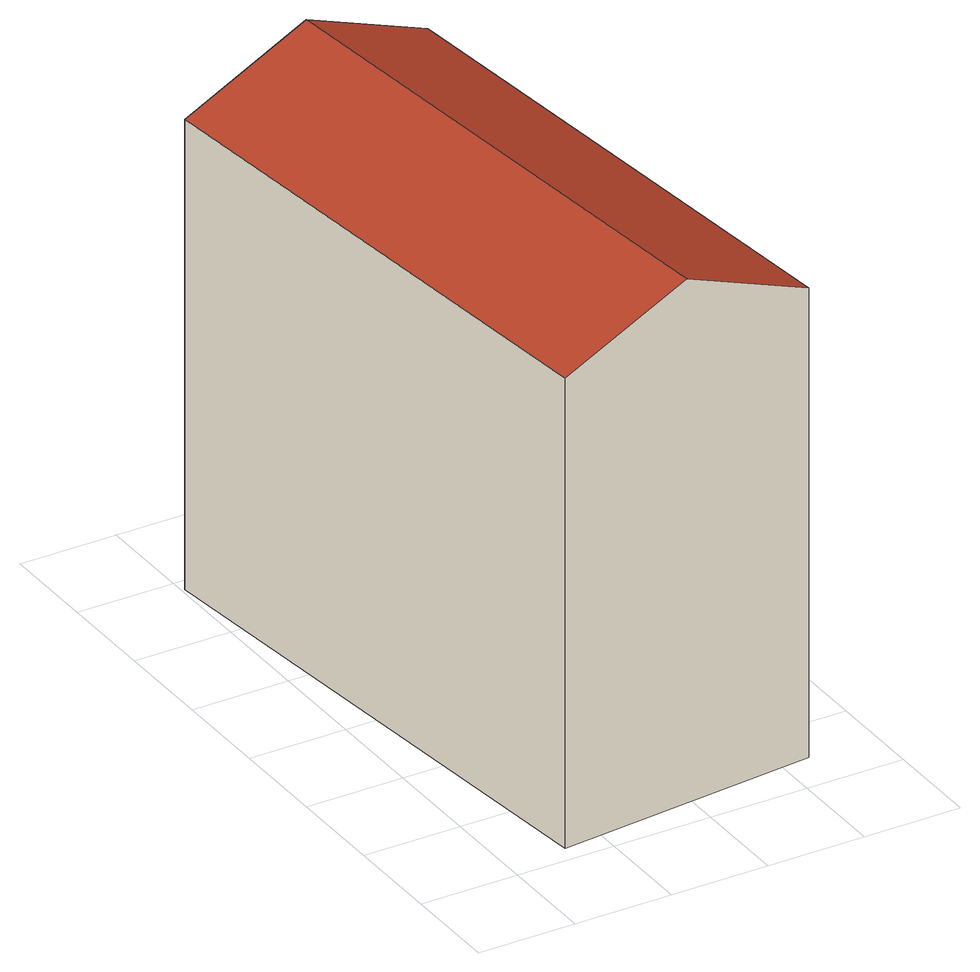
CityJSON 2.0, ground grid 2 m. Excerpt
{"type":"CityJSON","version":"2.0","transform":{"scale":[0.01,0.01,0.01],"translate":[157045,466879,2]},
"CityObjects":{
"building1":{"type":"Building","attributes":{"b3_bag_bag_overlap":0,"b3_bouwlagen":3,"b3_dak_type":"slanted","b3_extrusie":"standard","b3_h_dak_50p":11.73,"b3_h_dak_70p":12.28,"b3_h_dak_max":13.02,"b3_h_dak_min":9.5,"b3_h_maaiveld":2.56,"b3_h_nok":13.04,"b3_is_glas_dak":false,"b3_kas_warenhuis":false,"b3_kwaliteitsindicator":true,"b3_mutatie_ahn3_ahn4":true,"b3_mutatie_ahn4_ahn5":false,"b3_n_nok":3,"b3_n_vlakken":7,"b3_opp_buitenmuur":98.86,"b3_opp_dak_plat":0,"b3_opp_dak_schuin":116.01,"b3_opp_grond":61.59,"b3_opp_scheidingsmuur":179.07,"b3_rmse_lod12":1.92,"b3_rmse_lod13":1.92,"b3_rmse_lod22":0.874,"b3_t_run":30,"b3_val3dity_lod12":"[]","b3_val3dity_lod13":"[]","b3_val3dity_lod22":"[]","b3_volume_lod12":597.49,"b3_volume_lod13":597.49,"b3_volume_lod22":555.33,"geconstateerd":false,"oorspronkelijkbouwjaar":2019,"status":"Pand in gebruik"},"children":["building1-1"]},
"building1-1":{"type":"BuildingPart","parents":["building1"],"geometry":[{"type":"Solid","lod":"2.2","boundaries":[[[[0,1,2,3]],[[4,5,6,7]],[[5,4,1,0]],[[4,7,8,2,1]],[[9,8,7,6]],[[8,9,3,2]],[[9,6,5,0,3]]]],"semantics":{"surfaces":[{"type":"GroundSurface"},{"type":"RoofSurface"},{"type":"WallSurface"}],"values":[[0,1,2,2,1,2,2]]}}]}
},
"vertices":[
[544,1227,56],[659,92,56],[122,38,56],[7,1172,56],[659,92,1026],[544,1227,1026],[276,1200,1138],[391,65,1138],[122,38,1026],[7,1172,1026]
]}
